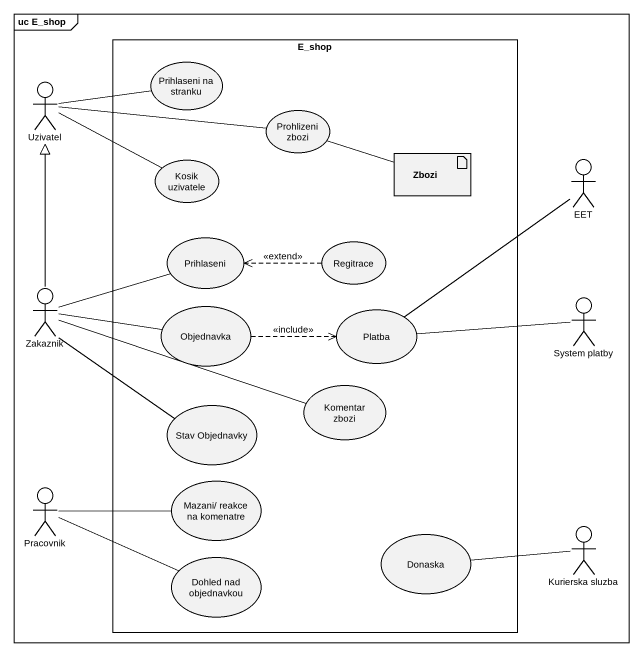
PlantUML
@startuml
mainframe uc E_shop
rectangle E_shop {
  usecase "Prihlaseni na stranku" as Prihlaseni_na_stranku
  usecase "Prohlizeni zbozi" as Prohlizeni_zbozi
  usecase "Kosik uzivatele" as Kosik_uzivatele
  artifact Zbozi
  usecase Prihlaseni
  usecase Regitrace
  usecase Objednavka
  usecase Platba
  usecase "Komentar zbozi" as Komentar_zbozi
  usecase "Stav Objednavky" as Stav_Objednavky
  usecase "Mazani/ reakce na komenatre" as Mazani_reakce_na_komenatre
  usecase "Dohled nad objednavkou" as Dohled_nad_objednavkou
  usecase Donaska
}
actor Uzivatel
actor EET
actor Zakaznik
actor "System platby" as System_platby
actor Pracovnik
actor "Kurierska sluzba" as Kurierska_sluzba
Uzivatel -right- Prihlaseni_na_stranku
Uzivatel -right- Prohlizeni_zbozi
Uzivatel -right- Kosik_uzivatele
Prohlizeni_zbozi -right- Zbozi
EET -- Platba
Regitrace .left.> Prihlaseni : <<extend>>
Zakaznik -up-|> Uzivatel
Zakaznik -right- Prihlaseni
Zakaznik -right- Objednavka
Zakaznik -right- Komentar_zbozi
Zakaznik -- Stav_Objednavky
Objednavka .right.> Platba : <<include>>
System_platby -left- Platba
Pracovnik -right- Mazani_reakce_na_komenatre
Pracovnik -right- Dohled_nad_objednavkou
Kurierska_sluzba -left- Donaska
@enduml
